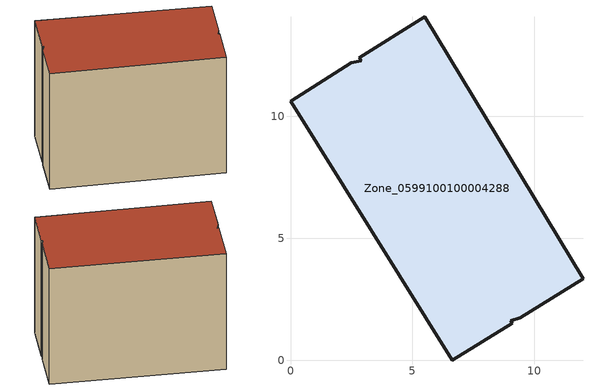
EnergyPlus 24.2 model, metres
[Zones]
Zone_0599100100004288
 floor ground (C_G): 9.42,1.75 9.02,1.63 9.08,1.53 6.64,0 0,10.63 2.48,12.19 2.89,12.28 2.81,12.4 5.5,14.09 11.99,3.35 z0
 wall outside (C_F): 2.48,12.19 0,10.63 6.64,0 9.08,1.53 9.02,1.63 9.42,1.75 11.99,3.35 5.5,14.09 2.81,12.4 2.89,12.28 2.48,12.19 z0:9.9
 roof outside (C_R): 9.02,1.63 9.42,1.75 11.99,3.35 5.5,14.09 2.81,12.4 2.89,12.28 2.48,12.19 0,10.63 6.64,0 9.08,1.53 z9.9
[BUILDING]
Pand.0599100100004288: North Axis=0; Terrain=City; Loads Convergence Tolerance Value=0.04; Temperature Convergence Tolerance Value=0.4; Solar Distribution=FullExterior; Maximum Number of Warmup Days=25; Minimum Number of Warmup Days=1
[Site:Location]
Rotterdam.The.Hague.AP_ZH_NLD Design_Conditions: Latitude=51.96; Longitude=4.45; Time Zone=1; Elevation=-4.5
[SITE:GROUNDTEMPERATURE:BUILDINGSURFACE]
18, 18, 18, 18, 18, 18, 18, 18, 18, 18, 18, 18
[MATERIAL] Thermal Absorptance=0.9; Solar Absorptance=0.7; Visible Absorptance=0.7
Name | Roughness | Thickness | Conductivity | Density | Specific Heat
G.TC.2006-2014 | MediumSmooth | 0.15 | 0.06 | 540 | 1210
F.TC.2006-2014 | Rough | 0.3 | 0.12 | 1920 | 840
R.TC.2006-2014 | MediumRough | 0.2 | 0.08 | 1500 | 1000
[CONSTRUCTION]
C_G: G.TC.2006-2014
C_F: F.TC.2006-2014
C_R: R.TC.2006-2014
[ZONE]
Zone_0599100100004288: Type=1; Multiplier=1; Ceiling Height=Autocalculate; Volume=Autocalculate; Floor Area=autocalculate; Part of Total Floor Area=Yes
[ZONEINFILTRATION:DESIGNFLOWRATE]
Infil_Zone_0599100100004288: Zone or ZoneList or Space or SpaceList=Zone_0599100100004288; Schedule=AlwaysOn; Design Flow Rate Calculation Method=Flow/Area; Flow Rate per Floor Area=0.0015; Constant Term Coefficient=1; Temperature Term Coefficient=0; Velocity Term Coefficient=0; Velocity Squared Term Coefficient=0
[HVACTEMPLATE:ZONE:IDEALLOADSAIRSYSTEM]
Zone_0599100100004288: Maximum Heating Supply Air Temperature=50; Minimum Cooling Supply Air Temperature=13; Maximum Heating Supply Air Humidity Ratio=0.0156; Minimum Cooling Supply Air Humidity Ratio=0.0077; Heating Limit=NoLimit; Cooling Limit=NoLimit; Dehumidification Control Type=ConstantSensibleHeatRatio; Cooling Sensible Heat Ratio=0.7; Dehumidification Setpoint=60; Humidification Control Type=None; Humidification Setpoint=30; Outdoor Air Method=None; Outdoor Air Flow Rate per Person=0.00944; Outdoor Air Flow Rate per Zone Floor Area=0; Outdoor Air Flow Rate per Zone=0; Demand Controlled Ventilation Type=None; Outdoor Air Economizer Type=NoEconomizer; Heat Recovery Type=None; Sensible Heat Recovery Effectiveness=0.7; Latent Heat Recovery Effectiveness=0.65
[ZONECONTROL:THERMOSTAT]
ThermostatControl_Zone_0599100100004288: Zone or ZoneList=Zone_0599100100004288; Control Type Schedule=DualSetpointControlType; Control 1=Thermostat_Zone_0599100100004288; Temperature Difference Between Cutout And Setpoint=0
[THERMOSTATSETPOINT:DUALSETPOINT]
Thermostat_Zone_0599100100004288: Heating Setpoint Temperature Schedule=HeatingSetpoint_Zone_0599100100004288; Cooling Setpoint Temperature Schedule=CoolingSetpoint_Zone_0599100100004288
[SCHEDULE:COMPACT]
HeatingSetpoint_Zone_0599100100004288: Through: 12/31, For: AllDays, Until: 24:00, 21
CoolingSetpoint_Zone_0599100100004288: Through: 12/31, For: AllDays, Until: 24:00, 24
DualSetpointControlType: Through: 12/31, For: AllDays, Until: 24:00, 4
AlwaysOn: Through: 12/31, For: AllDays, Until: 24:00, 1
